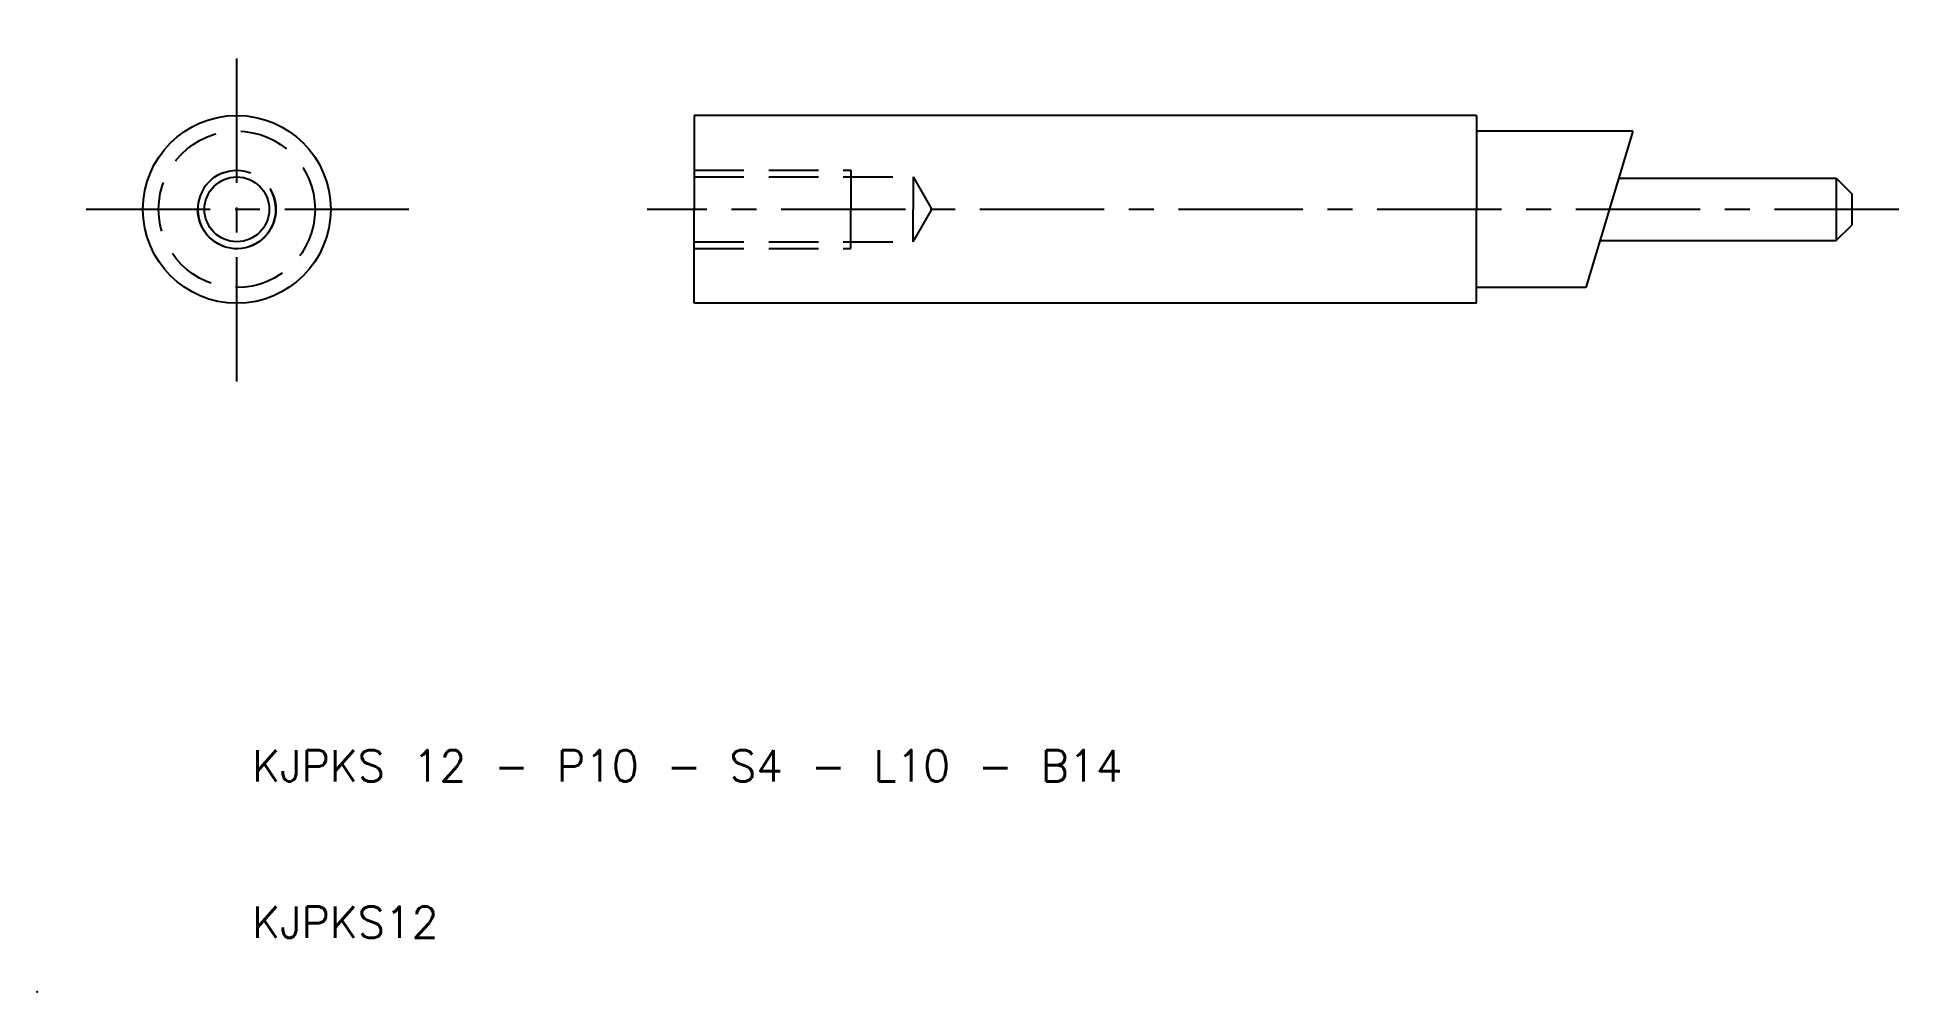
# Model space of a CAD drawing. Extents: x 0 to 119, y 0 to 61.
import ezdxf

# ---------------------------------------------------------------- set-up
doc = ezdxf.new("R2010")
doc.units = 0
doc.header["$LTSCALE"] = 0.25
doc.linetypes.add('CENTER', pattern=[50.8, 31.75, -6.35, 6.35, -6.35])
doc.linetypes.add('DASHED', pattern=[19.05, 12.7, -6.35])
doc.layers.get('0').update_dxf_attribs({"linetype": 'CONTINUOUS'})
doc.layers.add('CENTER', color=1, linetype='CENTER')
doc.styles.get("Standard").update_dxf_attribs({"font": 'txt.shx'})

msp = doc.modelspace()

# ---------------------------------------------------------------- linework, layer by layer
for p, q in [((92, 56), (42, 56)), ((42, 56), (42, 50)), ((92, 56), (92, 50)), ((92, 56), (92, 56)), ((102, 55), (92, 55)), ((102, 55), (99, 45)), ((101.1, 52), (115, 52)), ((115, 52), (115, 48)), ((115, 52), (116, 51)), ((42, 44), (42, 50)), ((92, 44), (92, 50)), ((116, 51), (116, 49)), ((115, 48), (116, 49)), ((99.9, 48), (115, 48)), ((99, 45), (92, 45)), ((92, 44), (42, 44)), ((92, 44), (92, 44))]:
    msp.add_line(p, q)
at = {"color": 3, "linetype": 'DASHED'}
for p, q in [((42, 52.5), (52, 52.5)), ((52, 52.5), (52, 50)), ((42, 52.07), (56, 52.07)), ((56, 52.07), (56, 50)), ((56, 52.07), (57.19, 50)), ((52, 47.5), (52, 50)), ((56, 47.93), (56, 50)), ((56, 47.93), (57.19, 50)), ((42, 47.93), (56, 47.93)), ((42, 47.5), (52, 47.5))]:
    msp.add_line(p, q, dxfattribs=at)
for radius in [6, 2.07]:
    msp.add_circle((12.76, 50), radius)
for radius in [5, 2.5]:
    msp.add_circle((12.76, 50), radius, dxfattribs=at)
at = {"color": 3}
msp.add_arc((12.76, 50), 2.5, 120, 30, dxfattribs=at)
msp.add_point((0, 0))
at = {"layer": 'CENTER', "color": 1, "linetype": 'CENTER'}
for p, q in [((12.76, 39), (12.76, 61)), ((23.76, 50), (1.76, 50)), ((119, 50), (39, 50))]:
    msp.add_line(p, q, dxfattribs=at)

# ---------------------------------------------------------------- texts
for s, p in [('KJPKS 12 - P10 - S4 - L10 - B14', (13.73, 13.44)), ('KJPKS12', (13.73, 3.44))]:
    msp.add_text(s, height=2).set_placement(p)

doc.saveas('drawing.dxf')
